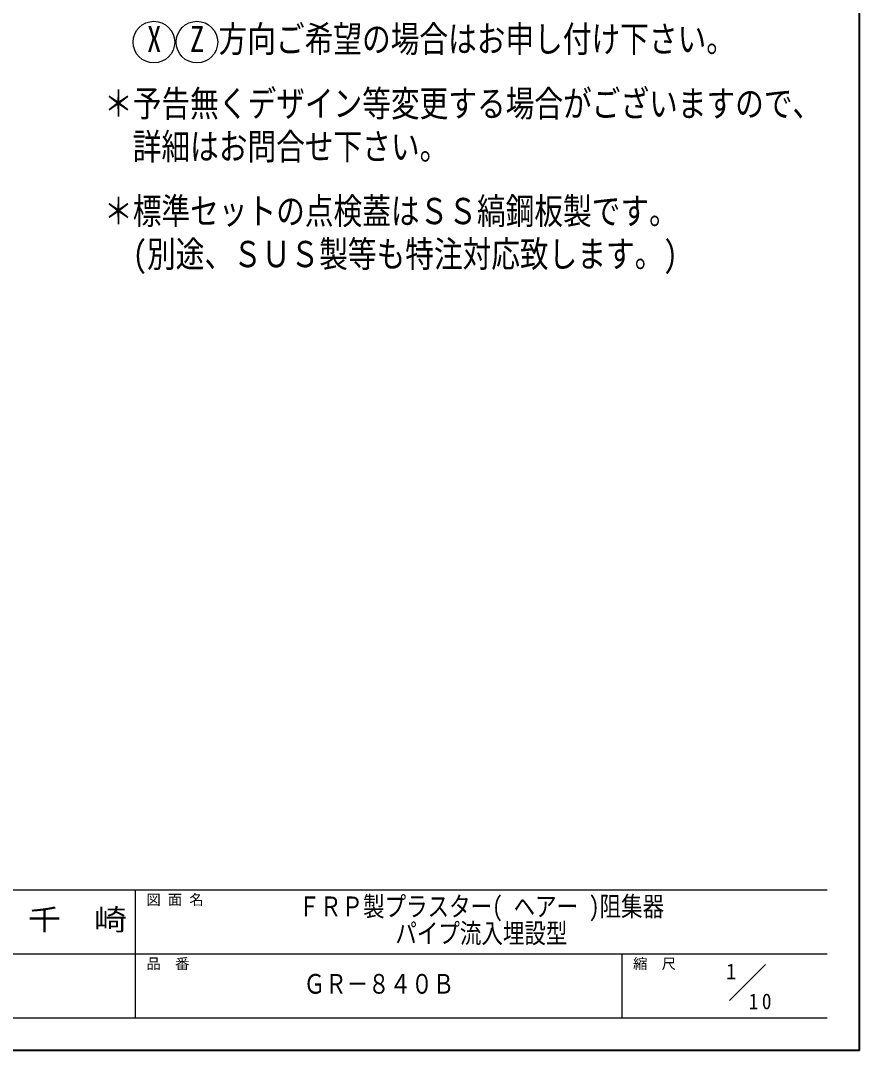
# Model space of a CAD drawing. Units: millimetres at full size, sheet at 1:10; details may follow other scales. Extents: x -2093 to 1957, y -1401 to 1409.
# Drawn here: x 788 to 1957, y -1401 to 36 of the extents above; entities that cross this region are included whole.
import ezdxf
from ezdxf.enums import TextEntityAlignment as Align

# ---------------------------------------------------------------- set-up
doc = ezdxf.new("R2010")
doc.units = ezdxf.units.MM
doc.header["$LTSCALE"] = 10
doc.layers.add('0-0_ﾚｲﾔ1', color=4, linetype='Continuous', lineweight=9)
doc.styles.add('ＭＳ ゴシック', font='')
doc.styles.get('ＭＳ ゴシック').set_extended_font_data('MS Gothic')

msp = doc.modelspace()

# ---------------------------------------------------------------- linework, layer by layer
at = {"layer": '0-0_ﾚｲﾔ1', "color": 1, "lineweight": 40}
for q in [(1957.24, 1409.32), (-2092.76, -1400.68)]:
    msp.add_line((1957.24, -1400.68), q, dxfattribs=at)
at = {"layer": '0-0_ﾚｲﾔ1', "color": 6, "lineweight": 25}
for p, q in [((1912.24, -1177.11), (-67.76, -1177.11)), ((947.95, -1355.68), (947.95, -1177.11)), ((1912.24, -1266.39), (680.1, -1266.39)), ((1626.53, -1355.68), (1626.53, -1266.39)), ((1912.24, -1355.68), (-67.76, -1355.68))]:
    msp.add_line(p, q, dxfattribs=at)
at = {"layer": '0-0_ﾚｲﾔ1', "color": 7, "lineweight": 18}
msp.add_line((1776.02, -1331.19), (1826.53, -1280.68), dxfattribs=at)
at = {"layer": '0-0_ﾚｲﾔ1', "color": 5, "lineweight": 25}
for centre in [(973.41, 5.99), (1033.41, 5.99)]:
    msp.add_circle(centre, 29, dxfattribs=at)

# ---------------------------------------------------------------- texts
at = {"layer": '0-0_ﾚｲﾔ1', "color": 7, "style": 'ＭＳ ゴシック'}
for s, height, width, p in [(' X  Z 方向ご希望の場合はお申し付け下さい。', 36.66, 0.8, (943.91, -19.01)), ('＊予告無くデザイン等変更する場合がございますので、', 36.66, 0.8, (903.91, -109.01)), ('詳細はお問合せ下さい。', 36.66, 0.8, (943.91, -169.01)), ('＊標準セットの点検蓋はＳＳ縞鋼板製です。', 36.66, 0.8, (903.91, -259.01)), ('(別途、ＳＵＳ製等も特注対応致します。)', 36.66, 0.8, (943.91, -319.01)), ('ＦＲＰ製プラスター( ヘアー )阻集器', 27.49, 0.8, (1175.1, -1221.75)), ('千\u3000崎', 29.33, 1.15, (797.95, -1241.75)), ('パイプ流入埋設型', 27.49, 0.8, (1310.1, -1259.25)), ('ＧＲ－８４０Ｂ', 27.49, 0.8, (1182.24, -1329.79))]:
    msp.add_text(s, height=height, dxfattribs=dict(at, width=width)).set_placement(p, align=Align.BOTTOM_LEFT)
for s, height, p in [('図 面 名', 14.66, (962.95, -1202.11)), ('品\u3000番', 14.66, (962.95, -1291.39)), ('縮\u3000尺', 14.66, (1641.53, -1291.39)), ('1', 21.99, (1770.94, -1308.2))]:
    msp.add_text(s, height=height, dxfattribs=at).set_placement(p, align=Align.BOTTOM_LEFT)
at = {"layer": '0-0_ﾚｲﾔ1', "color": 7, "insert": (1802.91, -1343.58), "char_height": 21.99, "attachment_point": 7, "style": 'ＭＳ ゴシック'}
msp.add_mtext('\\T1.36;\\W0.9;10', dxfattribs=at)

doc.saveas('drawing.dxf')
